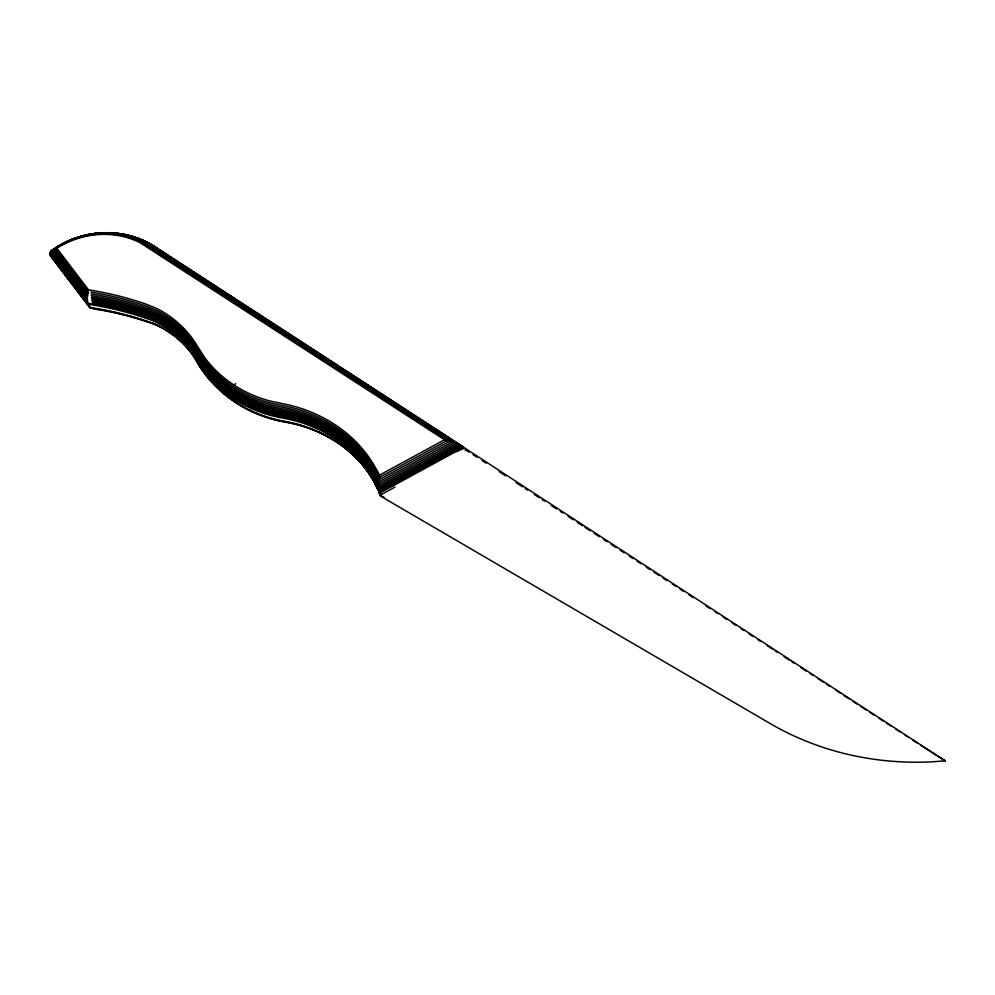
<?xml version="1.0" encoding="UTF-8"?>
<svg xmlns="http://www.w3.org/2000/svg" width="995" height="995" viewBox="0 0 995 995"><rect width="100%" height="100%" fill="white"/><g stroke="black" fill="none" stroke-linecap="round" stroke-linejoin="round"><path stroke-width="1.49" d="M376.483 486.045A136.427 125.581 -29.4 0 0 342.69 446.17A146.588 134.934 -29.4 0 0 284.558 421.283A141.389 130.146 -29.4 0 1 199.174 365.849A105.756 97.348 -29.4 0 0 153.889 323.586A343.001 315.738 -29.4 0 0 94.948 308.251L89.662 307.43L87.883 304.259L87.261 298.127L88.53 289.868L56.827 248.228C52.424 248.588 46.952 253.451 51.591 257.419L89.662 307.43L94.326 308.972M383.933 497.09C375.252 495.187 379.53 481.53 379.543 475.15L444.479 439.74L460.088 444.976L945.25 760.864L930.313 761.909A302.393 278.351 -29.4 0 1 770.229 723.564L380.028 495.808L381.893 493.508M56.814 247.693A84.786 78.045 -29.4 0 1 140.693 242.021L447.29 440.437L379.219 477.55L379.543 475.15M379.219 477.55L377.59 474.304L378.374 473.048A144.511 133.031 -29.4 0 0 341.944 429.541A154.722 142.422 -29.4 0 0 286.187 404.368L272.319 401.545A133.28 122.683 -29.4 0 1 204.709 357.64L197.769 346.733A113.89 104.836 -29.4 0 0 156.924 308.574L145.904 304.047A351.024 323.114 -29.4 0 0 90.893 290.229L88.53 289.868M234.31 385.239L235.591 383.523M56.354 247.282L51.255 250.827L87.261 298.127M56.392 247.432L50.621 251.449L87.237 299.532M53.282 250.429L55.546 248.85M56.827 248.228L57.101 248.053A83.481 76.839 -29.4 0 1 139.673 242.469L444.479 439.74M378.796 482.003L452.339 441.904L142.608 241.462A87.087 80.172 -29.4 0 0 56.454 247.282A89.749 82.61 -29.4 0 1 152.969 245.827L458.459 444.193L378.647 487.712M378.672 484.043L454.578 442.651L151.215 245.653A88.12 81.117 -29.4 0 0 56.367 247.208M378.635 485.946L456.63 443.422L152.123 245.69A88.99 81.913 -29.4 0 0 56.342 247.27M378.747 489.341L460.088 444.976M378.896 490.821L461.506 445.772M379.132 492.139L462.7 446.568L154.499 246.412A90.906 83.679 -29.4 0 0 116.39 233.576M379.418 493.309L463.682 447.364L153.765 246.063A90.383 83.194 -29.4 0 0 91.863 234.223M395.003 487.102L380.202 495.162L378.311 490.61A136.228 125.395 -29.4 0 0 345.937 448.098M455.971 451.73L464.466 448.198L443.77 434.765M97.945 309.544L95.918 309.209A343.772 316.447 -29.4 0 1 155.083 324.544A106.502 98.045 -29.4 0 1 192.358 353.797M87.883 304.259L93.157 305.079A343.001 315.738 -29.4 0 1 152.111 320.415A105.756 97.348 -29.4 0 1 197.396 362.678A141.389 130.146 -29.4 0 0 282.779 418.111A146.588 134.934 -29.4 0 1 340.912 442.999A136.427 125.581 -29.4 0 1 377.603 488.943M272.468 408.497L286.46 411.345A150.121 138.181 -29.4 0 1 340.564 435.773A139.922 128.803 -29.4 0 1 378.199 482.886M945.25 760.864L920.649 745.255M430.835 426.357L441.183 433.074M469.205 452.228L465.299 449.69L465.461 450.536M473.11 454.752L477.015 457.29M482.214 460.673L486.12 463.21M499.142 471.655L505.647 475.884M516.057 482.637L522.562 486.866M525.161 488.545L527.76 490.236M534.278 494.465L539.477 497.848M542.076 499.54L544.688 501.219M551.193 505.448L556.392 508.831M560.297 511.355L562.896 513.047M568.108 516.43L573.307 519.813M577.212 522.35L582.423 525.721M585.023 527.412L590.222 530.795M594.127 533.332L599.338 536.703M603.244 539.24L607.149 541.778M611.042 544.315L616.253 547.685M620.159 550.223L624.064 552.76M629.263 556.143L633.168 558.668M637.074 561.205L640.979 563.742M646.178 567.125L650.083 569.65M653.989 572.187L659.2 575.57M663.093 578.107L666.998 580.632M672.21 584.015L676.115 586.553M680.02 589.09L683.913 591.615M689.125 594.998L693.03 597.535M706.04 605.98L709.945 608.517M715.144 611.9L717.756 613.592M722.955 616.962L726.86 619.499M732.071 622.882L735.964 625.42M741.175 628.79L743.775 630.482M748.986 633.865L752.892 636.402M758.09 639.773L760.69 641.464M767.207 645.693L772.406 649.063M775.005 650.755L777.617 652.446M784.122 656.675L789.321 660.046M791.92 661.737L794.532 663.429M801.037 667.657L806.236 671.04M810.141 673.565L812.741 675.257M817.952 678.64L823.151 682.023M827.056 684.548L829.668 686.239M836.173 690.468L840.078 693.005M843.971 695.53L849.183 698.913M853.088 701.45L856.993 703.987M860.899 706.512L866.098 709.895M870.003 712.432L873.908 714.97M879.107 718.34L883.013 720.877M886.918 723.415L890.823 725.952M896.022 729.323L899.928 731.86M905.139 735.243L907.738 736.934M912.95 740.305L916.843 742.842M54.588 259.956L51.591 257.419M55.397 248.675L88.132 291.659M54.116 249.16L87.796 293.388M52.996 249.683L87.548 295.042M52.038 250.23L87.361 296.622M87.286 300.863L50.16 252.108L56.504 247.693A90.383 83.194 -29.4 0 1 63.618 243.651M49.874 252.792L87.411 302.094M49.75 253.514L87.61 303.226L92.784 304.035A343.325 316.024 -29.4 0 1 151.787 319.383A106.03 97.597 -29.4 0 1 197.197 361.745A141.103 129.885 -29.4 0 0 282.406 417.067A146.874 135.196 -29.4 0 1 340.651 442.004A136.713 125.843 -29.4 0 1 377.416 488.035M49.8 254.247L90.955 308.4M52.424 258.252L90.271 307.965L95.458 308.773A343.325 316.024 -29.4 0 1 154.461 324.121A106.03 97.597 -29.4 0 1 197.383 361.956M378.374 473.048L379.468 475.349M64.837 243.029A90.383 83.194 -29.4 0 1 90.533 234.459M93.58 234.298A90.906 83.679 -29.4 0 1 97.609 233.763M105.681 233.216A90.906 83.679 -29.4 0 1 111.054 233.24M90.968 292.107A349.718 321.907 -29.4 0 1 145.767 305.863L156.625 310.328A112.584 103.629 -29.4 0 1 197.01 348.039L204.025 359.071A134.586 123.89 -29.4 0 0 272.294 403.398L286.199 406.221A153.417 141.215 -29.4 0 1 341.484 431.196A143.205 131.825 -29.4 0 1 377.578 474.304M91.204 295.614A347.417 319.793 -29.4 0 1 145.643 309.283L156.24 313.636A110.283 101.515 -29.4 0 1 195.804 350.576L198.241 355.041A136.825 125.955 -29.4 0 0 272.369 406.868L286.336 409.716A151.116 139.101 -29.4 0 1 340.787 434.305A140.917 129.711 -29.4 0 1 378.685 481.754M91.067 293.898A348.511 320.8 -29.4 0 1 145.68 307.604L156.402 312.02A111.378 102.522 -29.4 0 1 196.351 349.332L203.428 360.451A135.793 124.997 -29.4 0 0 272.307 405.176L286.237 408.012A152.21 140.108 -29.4 0 1 341.098 432.775A142.011 130.718 -29.4 0 1 376.894 475.523L378.971 479.839L449.902 441.158L141.676 241.685A85.993 79.152 -29.4 0 0 56.603 247.432M135.009 237.929A91.59 84.314 -29.4 0 1 147.832 242.967M149.188 243.651A91.59 84.314 -29.4 0 1 155.767 247.419M91.378 297.244A346.422 318.885 -29.4 0 1 145.668 310.875L156.153 315.179A109.288 100.607 -29.4 0 1 195.356 351.795L197.806 356.272A137.832 126.875 -29.4 0 0 272.481 408.485M91.602 298.786A345.949 318.45 -29.4 0 1 151.091 314.283M115.557 233.862A91.304 84.053 -29.4 0 1 119.549 234.273M122.41 234.658A91.304 84.053 -29.4 0 1 125.482 235.193M131.502 236.561A91.304 84.053 -29.4 0 1 155.17 246.859M151.091 314.283A108.48 99.861 -29.4 0 1 195.02 352.964L197.47 357.466A138.778 127.746 -29.4 0 0 281.311 411.83A149.138 137.285 -29.4 0 1 340.414 437.178A139.051 127.994 -29.4 0 1 377.814 483.993M92.435 302.866A343.772 316.447 -29.4 0 1 151.526 318.238A106.502 98.045 -29.4 0 1 194.634 356.222L197.097 360.75A140.705 129.512 -29.4 0 0 282.082 415.91A147.26 135.556 -29.4 0 1 340.464 440.909A137.123 126.216 -29.4 0 1 377.341 487.09M193.142 354.842A106.502 98.045 -29.4 0 1 194.659 356.994M196.114 359.183A106.502 98.045 -29.4 0 1 197.507 361.409M92.125 301.609A344.369 316.995 -29.4 0 1 151.327 317.019A107.05 98.53 -29.4 0 1 194.647 355.19L197.122 359.705A140.171 129.027 -29.4 0 0 281.784 414.641A147.77 136.029 -29.4 0 1 340.365 439.74M198.03 363.075A106.03 97.597 -29.4 0 1 199.871 366.483A141.103 129.885 -29.4 0 0 285.08 421.805A146.874 135.196 -29.4 0 1 343.312 446.743A136.713 125.843 -29.4 0 1 372.503 478.495M91.838 300.254A345.091 317.666 -29.4 0 1 151.178 315.689A107.709 99.139 -29.4 0 1 194.784 354.096L197.234 358.61A139.536 128.442 -29.4 0 0 281.523 413.286A148.404 136.601 -29.4 0 1 340.352 438.496A138.293 127.298 -29.4 0 1 377.54 485.062M206.363 375.177A140.705 129.512 -29.4 0 0 285.627 422.216A147.26 135.556 -29.4 0 1 344.021 447.215A137.123 126.216 -29.4 0 1 366.322 469.08M205.505 374.045A140.705 129.512 -29.4 0 1 203.826 371.757M340.365 439.74A137.646 126.701 -29.4 0 1 377.391 486.095M375.252 483.135A136.713 125.843 -29.4 0 1 377.789 487.898M373.212 479.64A136.713 125.843 -29.4 0 1 374.593 481.966M377.093 487.239A136.427 125.581 -29.4 0 1 379.394 492.115M367.143 470.15A137.123 126.216 -29.4 0 1 368.759 472.326M371.085 475.647A137.123 126.216 -29.4 0 1 372.565 477.911"/></g></svg>
